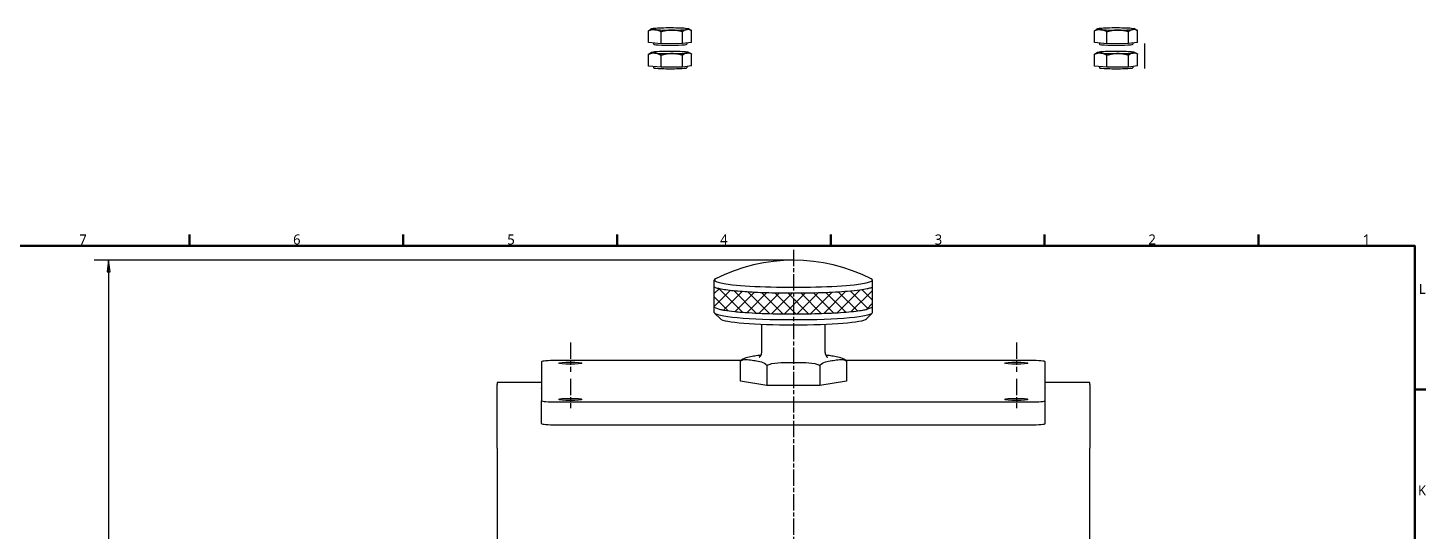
# Model space of a CAD drawing. Header units: millimetres. Extents: x -89 to 1313, y -72 to 900.
# Drawn here: x 687 to 1172.9, y 721.7 to 896.8 of the extents above; entities that cross this region are included whole.
import ezdxf

# ---------------------------------------------------------------- set-up
doc = ezdxf.new("R2010")
doc.units = ezdxf.units.MM
doc.linetypes.add('CHAIN', pattern=[0.3543, 0.2362, -0.0295, 0.0591, -0.0295])
for name, color, linetype, lineweight in [('中心线 (ISO)', 7, 'CHAIN', 25), ('可见 (ISO)', 7, 'Continuous', 30), ('图框 (ISO)', 7, 'Continuous', 50), ('尺寸 (ISO)', 7, 'Continuous', 25)]:
    doc.layers.add(name, color=color, linetype=linetype, lineweight=lineweight)
doc.styles.add('注释文本 (ISO)', font='Microsoft YaHei.ttf')
doc.dimstyles.new('默认 (GB)', dxfattribs={"dimtxt": 3.5, "dimasz": 4, "dimexe": 5, "dimexo": 0, "dimgap": 0.75, "dimtad": 1, "dimrnd": 1e-08, "dimdsep": 46, "dimtxsty": '注释文本 (ISO)', "dimblk": 'Filled-1', "dimcen": 0.09, "dimdle": 10, "dimclrd": 256, "dimclre": 256, "dimclrt": 256, "dimaunit": 1, "dimadec": 3, "dimazin": 2, "dimtfac": 1, "dimtmove": 0, "dimatfit": 3, "dimldrblk": 'Filled-1', "dimfxl": 1, "dimtolj": 1, "dimtzin": 0, "dimlwd": -1, "dimlwe": -1, "dimarcsym": 0})

# ---------------------------------------------------------------- blocks, each defined once
blk = doc.blocks.new('图框 默认图框')
at = {"layer": '图框 (ISO)'}
for p, q in [((743.12, 821), (743.12, 824.9)), ((817.44, 821), (817.44, 824.9)), ((891.75, 821), (891.75, 824.9)), ((966.06, 821), (966.06, 824.9)), ((1040.37, 821), (1040.37, 824.9)), ((1114.69, 821), (1114.69, 824.9)), ((1169, 770.92), (1172.9, 770.92))]:
    blk.add_line(p, q, dxfattribs=at)
at = {"layer": '图框 (ISO)', "flags": 128}
blk.add_lwpolyline([(20, 20), (20, 821), (1169, 821), (1169, 20), (20, 20)], dxfattribs=at)
at = {"layer": '图框 (ISO)', "char_height": 3.5, "attachment_point": 7, "style": '注释文本 (ISO)'}
for s, insert in [('7', (704.85, 821.4)), ('6', (779.17, 821.34)), ('5', (853.61, 821.34)), ('4', (927.59, 821.4)), ('3', (1002.16, 821.34)), ('2', (1076.43, 821.4)), ('1', (1150.94, 821.4)), ('L', (1170.39, 804.21)), ('K', (1170.11, 734.13))]:
    blk.add_mtext(s, dxfattribs=dict(at, insert=insert))
blk = doc.blocks.new('Filled-1')
at = {"color": 0}
for p, q in [((0, 0), (-1, 0.125)), ((-1, 0.125), (-1, -0.125)), ((-1, 0), (0, 0)), ((-1, -0.125), (0, 0))]:
    blk.add_line(p, q, dxfattribs=at)
at = {"color": 0, "flags": 128}
blk.add_lwpolyline([(-1, -0.125), (0, 0), (-1, 0.125), (-1, -0.125)], dxfattribs=at)
at = {"color": 0}
blk.add_solid([(-1, -0.125), (0, 0), (-1, 0.125), (-1, -0.125)], dxfattribs=at)
blk = doc.blocks.new('*D18')
at = {"layer": 'Defpoints', "color": 0, "transparency": 16777216}
for p in [(953.06, 815.91), (715.06, 406.35), (809.06, 406.35)]:
    blk.add_point(p, dxfattribs=at)
at = {"layer": '尺寸 (ISO)', "transparency": 16777216}
for p, q in [((953.06, 815.91), (710.06, 815.91)), ((715.06, 811.91), (715.06, 410.35)), ((809.06, 406.35), (710.06, 406.35))]:
    blk.add_line(p, q, dxfattribs=at)
at = {"layer": '尺寸 (ISO)', "transparency": 16777216, "xscale": 4, "yscale": 4, "zscale": 4}
for p, rotation in [((715.06, 815.91), 90), ((715.06, 406.35), 270)]:
    blk.add_blockref('Filled-1', p, dxfattribs=dict(at, rotation=rotation))
at = {"layer": '尺寸 (ISO)', "transparency": 16777216, "insert": (710.68, 607.18), "char_height": 3.5, "attachment_point": 1, "rotation": 90, "style": '注释文本 (ISO)'}
blk.add_mtext('\\A1;410', dxfattribs=at)

msp = doc.modelspace()

# ---------------------------------------------------------------- hatches: boundary and pattern name
h = msp.add_hatch()
h.set_pattern_fill('ANSI37', color=256)
h.paths.add_polyline_path([(330.8569, 807.0263), (303.4691, 804.545), (303.5234, 803.9451), (303.5235, 803.9451), (303.5234, 803.9451), (304.1301, 797.2481), (331.518, 799.7293)])
edge = h.paths.add_edge_path()
edge.add_spline(control_points=[(953.0609, 804.5369), (952.9856, 804.5369), (952.9103, 804.5369), (950.0213, 804.539), (947.2115, 804.5801), (941.852, 804.7367), (939.3032, 804.8521), (934.6917, 805.1479), (932.6307, 805.328), (930.0019, 805.6414), (929.1947, 805.7549), (927.758, 805.9974), (927.1298, 806.1255), (926.3375, 806.3314), (926.1106, 806.3971), (925.7805, 806.5067), (925.6699, 806.5459), (925.5609, 806.588)], knot_values=[6.51261924, 6.51261924, 6.51261924, 6.51261924, 6.52077782, 6.52077782, 6.82573669, 6.82573669, 7.13069556, 7.13069556, 7.43565443, 7.43565443, 7.59245555, 7.59245555, 7.74925666, 7.74925666, 7.81797479, 7.81797479, 7.85398169, 7.85398169, 7.85398169, 7.85398169], degree=3, periodic=0)
edge.add_line((925.5609, 806.588), (925.5609, 799.5724))
edge.add_spline(control_points=[(925.5609, 799.5724), (927.3884, 798.9103), (927.6188, 798.8474), (928.2317, 798.7058), (928.6374, 798.6256), (930.0705, 798.3818), (931.2966, 798.2219), (934.158, 797.9321), (935.7944, 797.8016), (940.5105, 797.5084), (943.8488, 797.3784), (949.2177, 797.2746), (951.1393, 797.2564), (953.0609, 797.2564)], knot_values=[0.27743178, 0.27743178, 0.27743178, 0.27743178, 0.37234159, 0.37234159, 0.48773878, 0.48773878, 0.72766096, 0.72766096, 0.96758313, 0.96758313, 1.35978121, 1.35978121, 1.57079568, 1.57079568, 1.57079568, 1.57079568], degree=3, periodic=0)
edge.add_line((953.0609, 797.2564), (953.0609, 804.5369))
edge = h.paths.add_edge_path()
edge.add_spline(control_points=[(980.5609, 806.588), (980.359, 806.5099), (980.1516, 806.4414), (979.5426, 806.2612), (979.1152, 806.1584), (977.9188, 805.9128), (977.0873, 805.7774), (974.9088, 805.4853), (973.483, 805.3355), (969.3128, 804.9877), (966.2986, 804.8185), (959.8683, 804.5941), (956.4651, 804.5369), (953.0609, 804.5369)], knot_values=[7.85398169, 7.85398169, 7.85398169, 7.85398169, 7.92058523, 7.92058523, 8.03867598, 8.03867598, 8.2168782, 8.2168782, 8.44927027, 8.44927027, 8.82638673, 8.82638673, 9.19534459, 9.19534459, 9.19534459, 9.19534459], degree=3, periodic=0)
edge.add_line((953.0609, 804.5369), (953.0609, 797.2564))
edge.add_spline(control_points=[(953.0609, 797.2564), (954.7108, 797.2564), (956.3607, 797.2698), (961.3074, 797.3516), (964.5142, 797.4628), (970.2465, 797.7817), (972.772, 797.9896), (975.6892, 798.3379), (976.5003, 798.4549), (977.7055, 798.6665), (978.1524, 798.7611), (978.6726, 798.8941), (978.8212, 798.9372), (980.5609, 799.6475)], knot_values=[1.57079568, 1.57079568, 1.57079568, 1.57079568, 1.75197929, 1.75197929, 2.12321449, 2.12321449, 2.49444968, 2.49444968, 2.66700477, 2.66700477, 2.80239243, 2.80239243, 2.8705261, 2.8705261, 2.8705261, 2.8705261], degree=3, periodic=0)
edge.add_line((980.5609, 799.6475), (980.5609, 806.588))

# ---------------------------------------------------------------- linework, layer by layer
at = {"layer": '中心线 (ISO)', "ltscale": 23.990969}
for p, q in [((953.0609, 819.5799), (953.0609, 410.8572)), ((875.5609, 787.3005), (875.5609, 777.0783)), ((1030.5609, 787.3005), (1030.5609, 777.0783)), ((875.5609, 774.6689), (875.5609, 764.4467)), ((1030.5609, 774.6689), (1030.5609, 764.4467))]:
    msp.add_line(p, q, dxfattribs=at)
at = {"layer": '可见 (ISO)'}
for p, q in [((902.7336, 891.6339), (902.7336, 895.7463)), ((903.7438, 896.4027), (903.3646, 896.1853)), ((907.0413, 891.275), (907.0413, 895.3874)), ((914.518, 891.3134), (914.518, 895.4258)), ((916.6769, 896.4027), (917.619, 895.8625)), ((917.687, 891.7107), (917.687, 895.8231)), ((1057.7336, 891.6339), (1057.7336, 895.7463)), ((1058.7438, 896.4027), (1058.3646, 896.1853)), ((1062.0413, 891.275), (1062.0413, 895.3874)), ((1069.518, 891.3134), (1069.518, 895.4258)), ((1071.6769, 896.4027), (1072.619, 895.8625)), ((1072.687, 891.7107), (1072.687, 895.8231)), ((907.0413, 891.275), (902.7336, 891.6339)), ((904.4103, 891.4942), (904.4103, 891.0732)), ((914.518, 891.3134), (907.0413, 891.275)), ((917.687, 891.7107), (914.518, 891.3134)), ((916.0103, 891.5005), (916.0103, 891.0732)), ((1062.0413, 891.275), (1057.7336, 891.6339)), ((1059.4103, 891.4942), (1059.4103, 891.0732)), ((1069.518, 891.3134), (1062.0413, 891.275)), ((1072.687, 891.7107), (1069.518, 891.3134)), ((1071.0103, 891.5005), (1071.0103, 891.0732)), ((1075.2103, 882.6061), (1075.2103, 891.3652)), ((902.7336, 883.4587), (902.7336, 887.5711)), ((903.7438, 888.2275), (903.3646, 888.0101)), ((907.0413, 883.0998), (907.0413, 887.2122)), ((914.518, 883.1382), (914.518, 887.2506)), ((916.6769, 888.2275), (917.619, 887.6873)), ((917.687, 883.5355), (917.687, 887.6479)), ((1057.7336, 883.4587), (1057.7336, 887.5711)), ((1058.7438, 888.2275), (1058.3646, 888.0101)), ((1062.0413, 883.0998), (1062.0413, 887.2122)), ((1069.518, 883.1382), (1069.518, 887.2506)), ((1071.6769, 888.2275), (1072.619, 887.6873)), ((1072.687, 883.5355), (1072.687, 887.6479)), ((907.0413, 883.0998), (902.7336, 883.4587)), ((904.4103, 883.319), (904.4103, 882.898)), ((914.518, 883.1382), (907.0413, 883.0998)), ((917.687, 883.5355), (914.518, 883.1382)), ((916.0103, 883.3253), (916.0103, 882.898)), ((1062.0413, 883.0998), (1057.7336, 883.4587)), ((1059.4103, 883.319), (1059.4103, 882.898)), ((1069.518, 883.1382), (1062.0413, 883.0998)), ((1072.687, 883.5355), (1069.518, 883.1382)), ((1071.0103, 883.3253), (1071.0103, 882.898)), ((925.5609, 797.7375), (925.5609, 809.0181)), ((980.5609, 797.7375), (980.5609, 809.0181)), ((927.6657, 795.5372), (925.674, 797.5127)), ((978.456, 795.5372), (980.4478, 797.5127)), ((942.0609, 783.7946), (942.0609, 793.6699)), ((964.0609, 783.7946), (964.0609, 793.6699)), ((865.5609, 780.6023), (865.5609, 767.0684)), ((934.8555, 781.0534), (870.5609, 781.0534)), ((934.6109, 773.8354), (934.6109, 780.8068)), ((943.8359, 779.3652), (943.8359, 772.3937)), ((962.2859, 779.3652), (962.2859, 772.3937)), ((1035.5609, 781.0534), (971.2663, 781.0534)), ((971.5109, 780.8068), (971.5109, 773.8354)), ((1040.5609, 767.0684), (1040.5609, 780.6023)), ((865.5609, 773.4228), (850.0609, 773.4228)), ((850.0609, 773.4228), (850.0609, 772.7421)), ((850.0609, 750.5557), (850.0609, 772.7421)), ((943.8359, 772.3937), (934.6109, 773.8354)), ((971.5109, 773.8354), (962.2859, 772.3937)), ((1056.0609, 773.4228), (1040.5609, 773.4228)), ((1056.0609, 772.7421), (1056.0609, 773.4228)), ((1056.0609, 772.7421), (1056.0609, 750.5557)), ((962.2859, 772.3937), (943.8359, 772.3937)), ((865.5609, 759.1011), (865.5609, 767.0684)), ((870.5609, 766.6173), (1035.5609, 766.6173)), ((1040.5609, 759.1011), (1040.5609, 767.0684)), ((870.5609, 758.6499), (1035.5609, 758.6499)), ((850.0609, 750.5557), (850.0609, 663.1399)), ((1056.0609, 663.1399), (1056.0609, 750.5557))]:
    msp.add_line(p, q, dxfattribs=at)
msp.add_arc((953.0609, 755.9088), 60, 63.178967, 116.821033, dxfattribs=at)
for centre, major_axis, ratio, start_param, end_param in [((910.2103, 896.3643), (-6.5, 0), 0.05839416, 5.84729016, 6.89448772), ((910.2103, 896.3643), (-6.5, 0), 0.05839416, 4.80009261, 5.84729016), ((910.2103, 896.3643), (6.5, 0), 0.05839416, 3.75289506, 4.80009261), ((910.2103, 896.3643), (-6.5, 0), 0.05839416, 3.75289506, 4.80009261), ((910.2103, 896.3643), (6.5, 0), 0.05839416, 4.80009261, 5.84729016), ((910.2103, 896.3643), (6.5, 0), 0.05839416, 5.84729016, 6.89448772), ((1065.2103, 896.3643), (-6.5, 0), 0.05839416, 5.84729016, 6.89448772), ((1065.2103, 896.3643), (-6.5, 0), 0.05839416, 4.80009261, 5.84729016), ((1065.2103, 896.3643), (6.5, 0), 0.05839416, 3.75289506, 4.80009261), ((1065.2103, 896.3643), (-6.5, 0), 0.05839416, 3.75289506, 4.80009261), ((1065.2103, 896.3643), (6.5, 0), 0.05839416, 4.80009261, 5.84729016), ((1065.2103, 896.3643), (6.5, 0), 0.05839416, 5.84729016, 6.89448772), ((910.2103, 891.0732), (5.8, 0), 0.05839416, 3.14159265, 6.28318531), ((1065.2103, 891.0732), (5.8, 0), 0.05839416, 3.14159265, 6.28318531), ((910.2103, 888.1891), (-6.5, 0), 0.05839416, 5.84729016, 6.89448772), ((910.2103, 888.1891), (-6.5, 0), 0.05839416, 4.80009261, 5.84729016), ((910.2103, 888.1891), (6.5, 0), 0.05839416, 3.75289506, 4.80009261), ((910.2103, 888.1891), (-6.5, 0), 0.05839416, 3.75289506, 4.80009261), ((910.2103, 888.1891), (6.5, 0), 0.05839416, 4.80009261, 5.84729016), ((910.2103, 888.1891), (6.5, 0), 0.05839416, 5.84729016, 6.89448772), ((1065.2103, 888.1891), (-6.5, 0), 0.05839416, 5.84729016, 6.89448772), ((1065.2103, 888.1891), (-6.5, 0), 0.05839416, 4.80009261, 5.84729016), ((1065.2103, 888.1891), (6.5, 0), 0.05839416, 3.75289506, 4.80009261), ((1065.2103, 888.1891), (-6.5, 0), 0.05839416, 3.75289506, 4.80009261), ((1065.2103, 888.1891), (6.5, 0), 0.05839416, 4.80009261, 5.84729016), ((1065.2103, 888.1891), (6.5, 0), 0.05839416, 5.84729016, 6.89448772), ((910.2103, 882.898), (5.8, 0), 0.05839416, 3.14159265, 6.28318531), ((1065.2103, 882.898), (5.8, 0), 0.05839416, 3.14159265, 6.28318531), ((953.0609, 809.0181), (-27.5, 0), 0.09022556, 6.10659079, 9.60137248), ((953.0609, 797.7375), (-27.5, 0), 0.09022556, 0, 3.14159265), ((953.0609, 795.7456), (-25.5, 0), 0.09022556, 0.09071945, 3.0508732), ((870.5609, 780.6023), (-5, 0), 0.09022556, 4.71238898, 6.28318531), ((1035.5609, 780.6023), (5, 0), 0.09022556, 0, 1.57079633), ((870.5609, 767.0684), (-5, 0), 0.09022556, 0, 1.57079633), ((1035.5609, 767.0684), (5, 0), 0.09022556, 4.71238898, 6.28318531), ((870.5609, 759.1011), (-5, 0), 0.09022556, 0, 1.57079633), ((1035.5609, 759.1011), (5, 0), 0.09022556, 4.71238898, 6.28318531)]:
    msp.add_ellipse(centre, major_axis=major_axis, ratio=ratio, start_param=start_param, end_param=end_param, dxfattribs=at)
for centre in [(875.5609, 780.1511), (1030.5609, 780.1511), (875.5609, 767.5196), (1030.5609, 767.5196)]:
    msp.add_ellipse(centre, major_axis=(4, 0), ratio=0.09022556, dxfattribs=at)
for points, weights in [([(902.7336, 895.7463), (903.0628, 896.0122), (903.3646, 896.1853)], [1, 1.01437858255, 1.01786297687]), ([(904.8875, 896.1464), (903.8879, 896.2297), (902.7336, 895.7463)], [1, 1.0379548493, 1]), ([(907.0413, 895.3874), (905.8871, 896.0631), (904.8875, 896.1464)], [1, 1.0379548493, 1]), ([(910.7797, 895.9862), (909.0447, 895.9772), (907.0413, 895.3874)], [1, 1.0379548493, 1]), ([(914.518, 895.4258), (912.5146, 895.9951), (910.7797, 895.9862)], [1, 1.0379548493, 1]), ([(916.1025, 896.204), (915.3672, 896.1118), (914.518, 895.4258)], [1, 1.0379548493, 1]), ([(917.687, 895.8231), (916.8379, 896.2962), (916.1025, 896.204)], [1, 1.0379548493, 1]), ([(917.619, 895.8625), (917.6529, 895.8431), (917.687, 895.8231)], [1.00210422979, 1.00108301815, 1]), ([(1057.7336, 895.7463), (1058.0628, 896.0122), (1058.3646, 896.1853)], [1, 1.01437858255, 1.01786297687]), ([(1059.8875, 896.1464), (1058.8879, 896.2297), (1057.7336, 895.7463)], [1, 1.0379548493, 1]), ([(1062.0413, 895.3874), (1060.8871, 896.0631), (1059.8875, 896.1464)], [1, 1.0379548493, 1]), ([(1065.7797, 895.9862), (1064.0447, 895.9772), (1062.0413, 895.3874)], [1, 1.0379548493, 1]), ([(1069.518, 895.4258), (1067.5146, 895.9951), (1065.7797, 895.9862)], [1, 1.0379548493, 1]), ([(1071.1025, 896.204), (1070.3672, 896.1118), (1069.518, 895.4258)], [1, 1.0379548493, 1]), ([(1072.687, 895.8231), (1071.8379, 896.2962), (1071.1025, 896.204)], [1, 1.0379548493, 1]), ([(1072.619, 895.8625), (1072.6529, 895.8431), (1072.687, 895.8231)], [1.00210422979, 1.00108301815, 1]), ([(902.7336, 887.5711), (903.0628, 887.8371), (903.3646, 888.0101)], [1, 1.01437858255, 1.01786297687]), ([(904.8875, 887.9712), (903.8879, 888.0545), (902.7336, 887.5711)], [1, 1.0379548493, 1]), ([(907.0413, 887.2122), (905.8871, 887.8879), (904.8875, 887.9712)], [1, 1.0379548493, 1]), ([(910.7797, 887.811), (909.0447, 887.8021), (907.0413, 887.2122)], [1, 1.0379548493, 1]), ([(914.518, 887.2506), (912.5146, 887.8199), (910.7797, 887.811)], [1, 1.0379548493, 1]), ([(916.1025, 888.0288), (915.3672, 887.9366), (914.518, 887.2506)], [1, 1.0379548493, 1]), ([(917.687, 887.6479), (916.8379, 888.121), (916.1025, 888.0288)], [1, 1.0379548493, 1]), ([(917.619, 887.6873), (917.6529, 887.6679), (917.687, 887.6479)], [1.00210422979, 1.00108301815, 1]), ([(1057.7336, 887.5711), (1058.0628, 887.8371), (1058.3646, 888.0101)], [1, 1.01437858255, 1.01786297687]), ([(1059.8875, 887.9712), (1058.8879, 888.0545), (1057.7336, 887.5711)], [1, 1.0379548493, 1]), ([(1062.0413, 887.2122), (1060.8871, 887.8879), (1059.8875, 887.9712)], [1, 1.0379548493, 1]), ([(1065.7797, 887.811), (1064.0447, 887.8021), (1062.0413, 887.2122)], [1, 1.0379548493, 1]), ([(1069.518, 887.2506), (1067.5146, 887.8199), (1065.7797, 887.811)], [1, 1.0379548493, 1]), ([(1071.1025, 888.0288), (1070.3672, 887.9366), (1069.518, 887.2506)], [1, 1.0379548493, 1]), ([(1072.687, 887.6479), (1071.8379, 888.121), (1071.1025, 888.0288)], [1, 1.0379548493, 1]), ([(1072.619, 887.6873), (1072.6529, 887.6679), (1072.687, 887.6479)], [1.00210422979, 1.00108301815, 1])]:
    msp.add_rational_spline(points, weights, degree=2, dxfattribs=at)
for points, knots in [([(925.5609, 806.588), (925.6699, 806.5459), (925.7805, 806.5067), (926.1106, 806.3971), (926.3375, 806.3314), (927.1298, 806.1255), (927.758, 805.9974), (929.1947, 805.7549), (930.0019, 805.6414), (932.6307, 805.328), (934.6917, 805.1479), (939.3032, 804.8521), (941.852, 804.7367), (947.2115, 804.5801), (950.0213, 804.539), (956.3145, 804.5344), (959.798, 804.5917), (966.2986, 804.8185), (969.3128, 804.9877), (973.483, 805.3355), (974.9088, 805.4853), (977.0873, 805.7774), (977.9188, 805.9128), (979.1152, 806.1584), (979.5426, 806.2612), (980.1516, 806.4414), (980.359, 806.5099), (980.5609, 806.588)], [6.51261924, 6.51261924, 6.51261924, 6.51261924, 6.54862614, 6.54862614, 6.61734427, 6.61734427, 6.77414538, 6.77414538, 6.9309465, 6.9309465, 7.23590537, 7.23590537, 7.54086424, 7.54086424, 7.84582311, 7.84582311, 8.22293956, 8.22293956, 8.60005601, 8.60005601, 8.83244809, 8.83244809, 9.0106503, 9.0106503, 9.12874105, 9.12874105, 9.19534459, 9.19534459, 9.19534459, 9.19534459]), ([(925.5609, 799.5724), (927.3884, 798.9103), (927.6188, 798.8474), (928.2317, 798.7058), (928.6374, 798.6256), (930.0705, 798.3818), (931.2966, 798.2219), (934.158, 797.9321), (935.7944, 797.8016), (940.5105, 797.5084), (943.8488, 797.3784), (950.8303, 797.2435), (954.4712, 797.2386), (961.3074, 797.3516), (964.5142, 797.4628), (970.2465, 797.7817), (972.772, 797.9896), (975.6892, 798.3379), (976.5003, 798.4549), (977.7055, 798.6665), (978.1524, 798.7611), (978.6726, 798.8941), (978.8212, 798.9372), (980.5609, 799.6475)], [0.27743178, 0.27743178, 0.27743178, 0.27743178, 0.37234159, 0.37234159, 0.48773878, 0.48773878, 0.72766096, 0.72766096, 0.96758313, 0.96758313, 1.35978121, 1.35978121, 1.75197929, 1.75197929, 2.12321449, 2.12321449, 2.49444968, 2.49444968, 2.66700477, 2.66700477, 2.80239243, 2.80239243, 2.8705261, 2.8705261, 2.8705261, 2.8705261]), ([(941.1267, 782.7905), (940.4749, 782.7302), (939.8229, 782.6171), (938.5512, 782.4184), (937.8131, 782.3171), (936.3532, 781.9648), (935.6317, 781.7054), (934.8713, 781.0725), (934.7396, 780.9492), (934.6109, 780.8068)], [2.07568874, 2.07568874, 2.07568874, 2.07568874, 2.43539257, 2.43539257, 2.83868744, 2.83868744, 3.2419823, 3.2419823, 3.32050446, 3.32050446, 3.32050446, 3.32050446]), ([(941.122, 782.1956), (941.122, 782.1956), (941.136, 782.2007), (941.1951, 782.231), (941.2325, 782.2512), (941.361, 782.3364), (941.4722, 782.415), (941.7136, 782.6937), (941.8315, 782.8593), (942.005, 783.289), (942.0609, 783.5397), (942.0609, 783.7946)], [9.199208574, 9.199208574, 9.199208574, 9.199208574, 9.250240209, 9.250240209, 9.289542332, 9.289542332, 9.346768884, 9.346768884, 9.388360917, 9.388360917, 9.424777961, 9.424777961, 9.424777961, 9.424777961]), ([(941.122, 782.1956), (941.122, 782.1956), (941.136, 782.2007), (941.1951, 782.231), (941.2325, 782.2512), (941.361, 782.3364), (941.4722, 782.415), (941.7136, 782.6937), (941.8315, 782.8593), (942.005, 783.289), (942.0609, 783.5397), (942.0609, 783.7946)], [9.199208574, 9.199208574, 9.199208574, 9.199208574, 9.250240209, 9.250240209, 9.289542332, 9.289542332, 9.346768884, 9.346768884, 9.388360917, 9.388360917, 9.424777961, 9.424777961, 9.424777961, 9.424777961]), ([(964.0609, 783.7946), (964.0609, 783.5572), (964.109, 783.3228), (964.2593, 782.9232), (964.3605, 782.7636), (964.556, 782.5135), (964.6489, 782.4295), (964.811, 782.2984), (964.8741, 782.2609), (964.9765, 782.2034), (964.9997, 782.1956), (964.9997, 782.1956)], [6.283185307, 6.283185307, 6.283185307, 6.283185307, 6.31710646, 6.31710646, 6.353602903, 6.353602903, 6.394262528, 6.394262528, 6.442637747, 6.442637747, 6.508754694, 6.508754694, 6.508754694, 6.508754694]), ([(964.0609, 783.7946), (964.0609, 783.5572), (964.109, 783.3228), (964.2593, 782.9232), (964.3605, 782.7636), (964.556, 782.5135), (964.6489, 782.4295), (964.811, 782.2984), (964.8741, 782.2609), (964.9765, 782.2034), (964.9997, 782.1956), (964.9997, 782.1956)], [6.283185307, 6.283185307, 6.283185307, 6.283185307, 6.31710646, 6.31710646, 6.353602903, 6.353602903, 6.394262528, 6.394262528, 6.442637747, 6.442637747, 6.508754694, 6.508754694, 6.508754694, 6.508754694]), ([(971.5109, 780.8068), (971.3822, 780.9492), (971.2504, 781.0725), (970.49, 781.7054), (969.7685, 781.9648), (968.3087, 782.3171), (967.5705, 782.4184), (966.2989, 782.6171), (965.6469, 782.7302), (964.995, 782.7905)], [1.55028069, 1.55028069, 1.55028069, 1.55028069, 1.62880285, 1.62880285, 2.03209771, 2.03209771, 2.43539257, 2.43539257, 2.79509641, 2.79509641, 2.79509641, 2.79509641]), ([(934.6109, 780.8068), (934.7396, 780.9089), (934.8713, 780.9911), (935.6317, 781.3864), (936.3532, 781.4202), (937.8131, 781.3163), (938.5512, 781.1869), (939.8955, 780.9768), (940.6337, 780.8755), (942.0935, 780.5232), (942.815, 780.2638), (943.5754, 779.6309), (943.7072, 779.5075), (943.8359, 779.3652)], [1.55028069, 1.55028069, 1.55028069, 1.55028069, 1.62880285, 1.62880285, 2.03209771, 2.03209771, 2.43539257, 2.43539257, 2.83868744, 2.83868744, 3.2419823, 3.2419823, 3.32050446, 3.32050446, 3.32050446, 3.32050446]), ([(943.8359, 779.3652), (944.0933, 779.4874), (944.3568, 779.5902), (945.8776, 780.1043), (947.3206, 780.2509), (950.2402, 780.3751), (951.7166, 780.361), (954.4052, 780.361), (955.8815, 780.3751), (958.8012, 780.2509), (960.2441, 780.1043), (961.765, 779.5902), (962.0285, 779.4874), (962.2859, 779.3652)], [1.55028069, 1.55028069, 1.55028069, 1.55028069, 1.62880285, 1.62880285, 2.03209771, 2.03209771, 2.43539257, 2.43539257, 2.83868744, 2.83868744, 3.2419823, 3.2419823, 3.32050446, 3.32050446, 3.32050446, 3.32050446]), ([(962.2859, 779.3652), (962.4146, 779.5075), (962.5463, 779.6309), (963.3067, 780.2638), (964.0282, 780.5232), (965.4881, 780.8755), (966.2262, 780.9768), (967.5705, 781.1869), (968.3087, 781.3163), (969.7685, 781.4202), (970.49, 781.3864), (971.2504, 780.9911), (971.3822, 780.9089), (971.5109, 780.8068)], [1.55028069, 1.55028069, 1.55028069, 1.55028069, 1.62880285, 1.62880285, 2.03209771, 2.03209771, 2.43539257, 2.43539257, 2.83868744, 2.83868744, 3.2419823, 3.2419823, 3.32050446, 3.32050446, 3.32050446, 3.32050446])]:
    msp.add_open_spline(points, degree=3, knots=knots, dxfattribs=at)
for points in [[(941.8081, 782.8515), (941.5756, 782.8317), (941.3484, 782.8112), (941.1267, 782.7901)], [(964.995, 782.7901), (964.7734, 782.8112), (964.5462, 782.8317), (964.3136, 782.8515)], [(865.4987, 771.1517), (865.5166, 771.2206), (865.5376, 771.2864), (865.5609, 771.349)], [(1040.623, 771.1517), (1040.6051, 771.2206), (1040.5841, 771.2864), (1040.5609, 771.349)]]:
    msp.add_open_spline(points, degree=3, dxfattribs=at)

# ---------------------------------------------------------------- block references
msp.add_blockref('图框 默认图框', (0, 0))

# ---------------------------------------------------------------- dimensions: what is measured, and where the dimension line sits
at = {"layer": '尺寸 (ISO)'}
dim = msp.add_linear_dim(base=(715.0609, 406.3539), p1=(953.0609, 815.9088), p2=(809.0609, 406.3539), angle=90, dimstyle='默认 (GB)', override={"dimgap": 0.75, "dimdec": 0, "dimtol": 0, "dimlim": 0, "dimtp": 0, "dimtm": 0, "dimtdec": 2, "dimtofl": 0, "dimatfit": 1}, dxfattribs=at)
dim.commit()
dim.dimension.update_dxf_attribs({"geometry": '*D18', "text_midpoint": (715.0609, 611.1313), "dimtype": 160})

doc.saveas('drawing.dxf')
